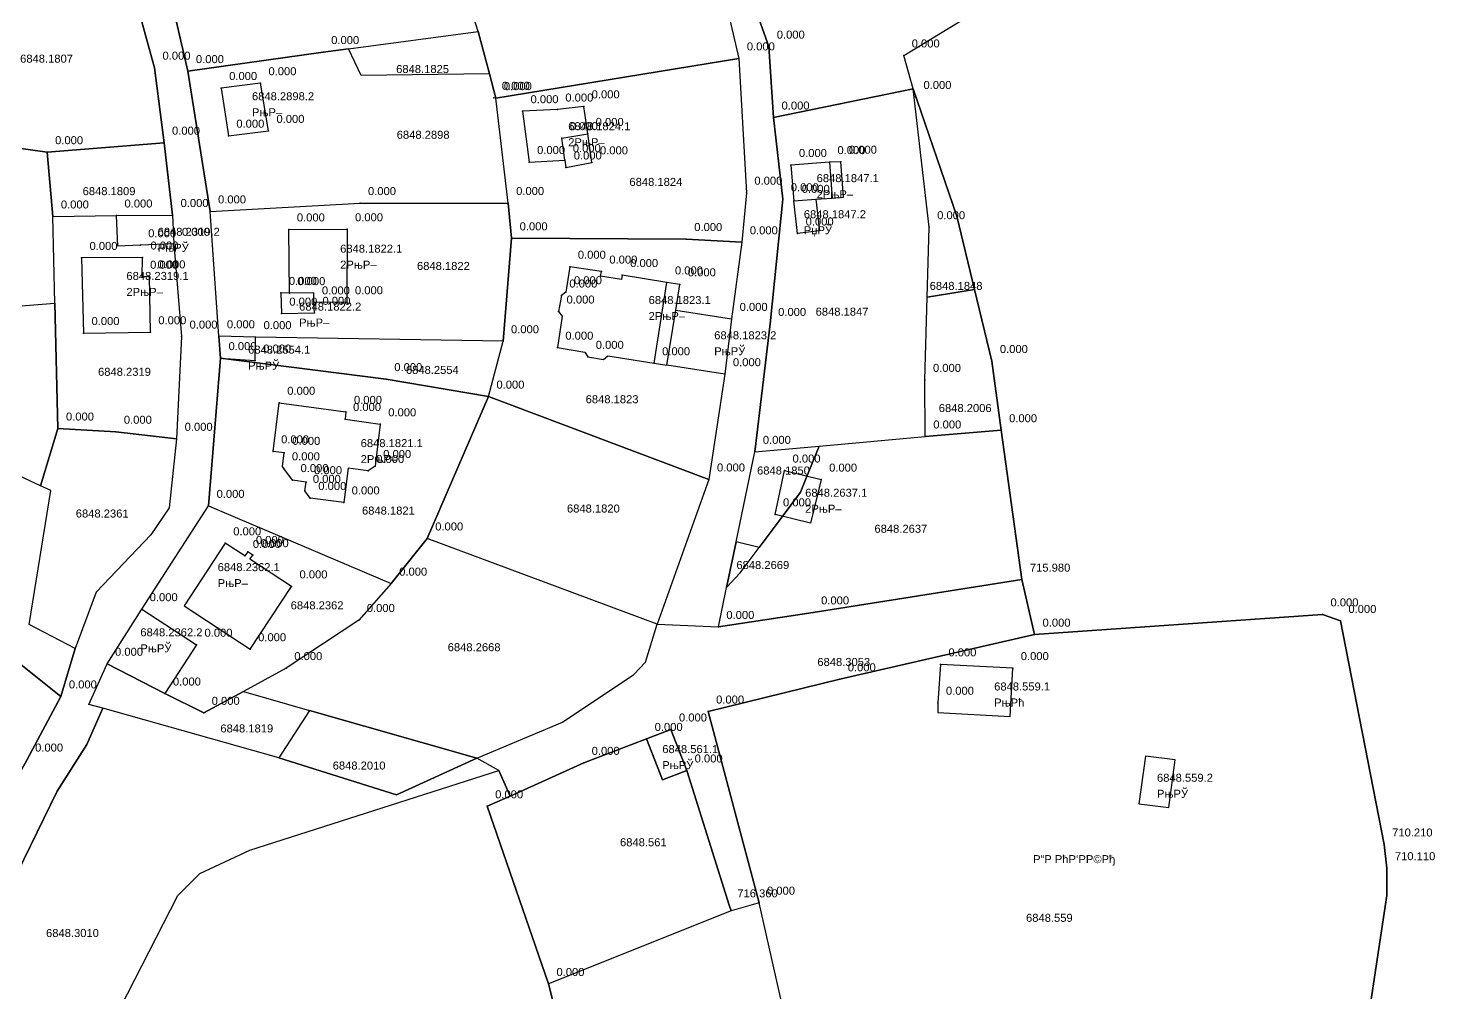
# Model space of a CAD drawing. Header units: metres. Extents: x 8504925 to 8509157, y 4588840 to 4591954.
# Drawn here: x 8505984.3 to 8506160.1, y 4590468.9 to 4590589.4 of the extents above; entities that cross this region are included whole.
import ezdxf

# ---------------------------------------------------------------- set-up
doc = ezdxf.new("R2010")
doc.units = ezdxf.units.M
for name, color, linetype in [('cad13', 30, 'Continuous'), ('cad140', 7, 'Continuous'), ('cad144', 7, 'Continuous'), ('cad146', 7, 'Continuous'), ('cad176', 7, 'Continuous'), ('cad22', 7, 'Continuous'), ('cad_cont_1', 30, 'Continuous'), ('cad_cont_2', 7, 'Continuous'), ('cad_cont_3', 7, 'Continuous'), ('points', 1, 'Continuous'), ('texts', 7, 'Continuous')]:
    doc.layers.add(name, color=color, linetype=linetype)
doc.styles.get("Standard").update_dxf_attribs({"font": 'arial.ttf'})

msp = doc.modelspace()

# ---------------------------------------------------------------- linework, layer by layer
at = {"layer": 'cad13'}
for points in [[(8506009.33, 4590575.96), (8506014.34, 4590576.56), (8506013.34, 4590582.52), (8506008.43, 4590581.92), (8506009.33, 4590575.96)], [(8506046.91, 4590572.67), (8506051.37, 4590572.91), (8506051.49, 4590571.99), (8506054.77, 4590572.63), (8506054.23, 4590576.18), (8506053.73, 4590579.63), (8506050.44, 4590579.23), (8506046.09, 4590579.02), (8506046.91, 4590572.67)], [(8506082.75, 4590568.05), (8506084.78, 4590568.17), (8506086.21, 4590568.28), (8506085.88, 4590572.71), (8506084.44, 4590572.66), (8506079.63, 4590572.3), (8506079.98, 4590567.82)], [(8506082.75, 4590568.05), (8506083.2, 4590564.06), (8506080.47, 4590563.74), (8506079.98, 4590567.82)], [(8506079.98, 4590567.82), (8506082.75, 4590568.05)], [(8506002.53, 4590562.45), (8505998.31, 4590562.27), (8505995.52, 4590562.14), (8505995.35, 4590565.99)], [(8506016.95, 4590556.29), (8506016.89, 4590564.25), (8506024.16, 4590564.27), (8506024.15, 4590555.15), (8506020.02, 4590555.13)], [(8505999.58, 4590551.4), (8505999.47, 4590558.38), (8505998.55, 4590558.34), (8505998.6, 4590560.74), (8505990.98, 4590560.69), (8505991.23, 4590551.3), (8505999.58, 4590551.4)], [(8506065.24, 4590554.18), (8506065.75, 4590557.39), (8506064.14, 4590557.63), (8506058.54, 4590558.55), (8506058.45, 4590557.99), (8506055.85, 4590558.42), (8506055.94, 4590558.98), (8506052, 4590559.59), (8506051.52, 4590556.4), (8506050.94, 4590555.99), (8506050.59, 4590553.99), (8506051.05, 4590553.42), (8506050.44, 4590549.48), (8506053.88, 4590548.91), (8506054.24, 4590548.33), (8506056.22, 4590548.01), (8506056.74, 4590548.45), (8506064.13, 4590547.27)], [(8506016.95, 4590556.29), (8506015.89, 4590556.32), (8506015.95, 4590553.73), (8506020.09, 4590553.83), (8506020.02, 4590555.13)], [(8506020.02, 4590555.13), (8506020.01, 4590556.31), (8506016.95, 4590556.29)], [(8506064.13, 4590547.27), (8506065.24, 4590554.18)], [(8506065.24, 4590554.18), (8506072.22, 4590553.07)], [(8506008.35, 4590548.17), (8506012.69, 4590547.87), (8506012.73, 4590550.79)], [(8506071.38, 4590546.16), (8506064.13, 4590547.27)], [(8506028.31, 4590539.9), (8506027.68, 4590534.69), (8506026.81, 4590534.07), (8506024.31, 4590534.41), (8506023.74, 4590530.14), (8506019.57, 4590530.69), (8506018.89, 4590531.58), (8506019.04, 4590532.67), (8506017.35, 4590532.93), (8506016.27, 4590534.4), (8506016.09, 4590534.63), (8506016.32, 4590536.33), (8506014.92, 4590536.52), (8506015.69, 4590542.59), (8506024.03, 4590541.45), (8506023.91, 4590540.56), (8506028.31, 4590539.9)], [(8506083.4, 4590532.99), (8506082.06, 4590527.56), (8506077.64, 4590528.65), (8506078.83, 4590534.12), (8506083.4, 4590532.99)], [(8506011.39, 4590523.45), (8506008.94, 4590525.03), (8506003.8, 4590517.23), (8506012.05, 4590511.8), (8506017.22, 4590519.65), (8506012.01, 4590523.04), (8506012.37, 4590523.55), (8506011.77, 4590523.95), (8506011.39, 4590523.45)], [(8505998.5, 4590516.8), (8506005.35, 4590512.36), (8506001.4, 4590506.26)], [(8506107.03, 4590503.41), (8506107.35, 4590509.44), (8506098.31, 4590509.91), (8506098, 4590505.11), (8506098, 4590503.88), (8506107.03, 4590503.41)], [(8506066.6, 4590496.65), (8506063.56, 4590495.48), (8506061.6, 4590500.59)], [(8506126.87, 4590492.04), (8506127.65, 4590497.96), (8506123.93, 4590498.44), (8506123.09, 4590492.49), (8506126.87, 4590492.04)]]:
    msp.add_lwpolyline(points, dxfattribs=at)
at = {"layer": 'cad140'}
for points in [[(8506004.28, 4590584.03), (8506001.56, 4590595.78)], [(8505987.4, 4590565.87), (8505995.35, 4590565.99)], [(8505987.661, 4590555.054), (8505987.4, 4590565.87)], [(8506008.15, 4590550.9), (8506007.04, 4590566.5)], [(8506002.53, 4590562.45), (8506003.48, 4590550.86), (8506002.87, 4590538.09)], [(8506044.73, 4590563.14), (8506066.55, 4590563.05), (8506073.49, 4590562.64)], [(8506073.49, 4590562.64), (8506072.22, 4590553.07)], [(8505988.04, 4590539.37), (8505987.661, 4590555.054)], [(8506105.89, 4590539.16), (8506104.74, 4590547.81)], [(8506071.38, 4590546.16), (8506069.39, 4590533.01)], [(8506041.83, 4590543.36), (8506034.18, 4590525.64)], [(8506069.39, 4590533.01), (8506041.83, 4590543.36)], [(8506002.87, 4590538.09), (8505995.27, 4590538.97), (8505988.04, 4590539.37)], [(8506108.49, 4590520.49), (8506105.89, 4590539.16)], [(8505998.5, 4590516.8), (8506006.86, 4590529.71)], [(8506006.86, 4590529.71), (8506029.68, 4590519.99)], [(8506029.68, 4590519.99), (8506034.18, 4590525.64)], [(8506029.68, 4590519.99), (8506025.63, 4590515.45), (8506016.57, 4590509.44)], [(8506016.57, 4590509.44), (8506011.204, 4590506.528)], [(8506006.25, 4590503.85), (8506001.4, 4590506.26)], [(8506011.204, 4590506.528), (8506006.25, 4590503.85)]]:
    msp.add_lwpolyline(points, dxfattribs=at)
at = {"layer": 'cad144'}
for points in [[(8506061.38, 4590608.88), (8506063.97, 4590606.54), (8506071.26, 4590593.67), (8506073.12, 4590585.62)], [(8506077.46, 4590578.23), (8506076.86, 4590587.09), (8506071.15, 4590603.11)], [(8506040.56, 4590588.97), (8506036.92, 4590600.44)], [(8506094.895, 4590581.833), (8506093.72, 4590585.99), (8506113.86, 4590598.27)], [(8505996.62, 4590597.17), (8506000.1, 4590584.46), (8506001.29, 4590575.09)], [(8506024.334, 4590586.816), (8506040.56, 4590588.97)], [(8506040.56, 4590588.97), (8506041.958, 4590583.674)], [(8506021.18, 4590586.41), (8506004.28, 4590584.03)], [(8506021.18, 4590586.41), (8506024.334, 4590586.816)], [(8506042.76, 4590580.65), (8506073.12, 4590585.62)], [(8506073.12, 4590585.62), (8506074.06, 4590568.84), (8506073.49, 4590562.64)], [(8506007.04, 4590566.5), (8506004.28, 4590584.03)], [(8506041.958, 4590583.674), (8506042.76, 4590580.65)], [(8506094.895, 4590581.833), (8506077.46, 4590578.23)], [(8506096.9, 4590564.53), (8506094.895, 4590581.833)], [(8506044.29, 4590567.55), (8506042.76, 4590580.65)], [(8506075.12, 4590536.46), (8506077.03, 4590552.44), (8506078.61, 4590568.02), (8506077.46, 4590578.23)], [(8505986.68, 4590573.9), (8505966.5, 4590576.73)], [(8506001.29, 4590575.09), (8505986.68, 4590573.9)], [(8506007.04, 4590566.5), (8506025.78, 4590567.54), (8506044.29, 4590567.55)], [(8506044.73, 4590563.14), (8506044.29, 4590567.55)], [(8506096.67, 4590555.79), (8506096.9, 4590564.53)], [(8506043.65, 4590550.28), (8506044.73, 4590563.14)], [(8506096.38, 4590545.45), (8506096.67, 4590555.79)], [(8506041.83, 4590543.36), (8506043.65, 4590550.28)], [(8506006.86, 4590529.71), (8506008.35, 4590548.17)], [(8506008.35, 4590548.17), (8506029.07, 4590545.55), (8506041.83, 4590543.36)], [(8506096.42, 4590538.38), (8506096.38, 4590545.45)], [(8506083.14, 4590537.18), (8506096.42, 4590538.38)], [(8506096.42, 4590538.38), (8506105.89, 4590539.16)], [(8506072.775, 4590525.199), (8506075.12, 4590536.46)], [(8506075.12, 4590536.46), (8506083.14, 4590537.18)], [(8505963.34, 4590525.7), (8505976.08, 4590515.72), (8505988.4, 4590505.9)], [(8506071.594, 4590519.53), (8506072.775, 4590525.199)], [(8506108.49, 4590520.49), (8506082.4, 4590516.4)], [(8506070.56, 4590514.58), (8506071.594, 4590519.53)], [(8506082.4, 4590516.4), (8506070.56, 4590514.58)], [(8506110.07, 4590513.62), (8506146.05, 4590516.15), (8506148.29, 4590515.33)], [(8506148.29, 4590515.33), (8506153.76, 4590487.4), (8506154.1, 4590484.44), (8506154.11, 4590481.01), (8506150.74, 4590458.95)], [(8506075.64, 4590480.13), (8506069.28, 4590504.01), (8506085.73, 4590508.04), (8506110.07, 4590513.62)], [(8505988.4, 4590505.9), (8505984.18, 4590498.01), (8505978.84, 4590488.38)], [(8506044.541, 4590493.453), (8506053.73, 4590497.6), (8506061.6, 4590500.59)], [(8506072.15, 4590479.11), (8506071.93, 4590479.8), (8506066.6, 4590496.65)], [(8506049.33, 4590469.97), (8506041.67, 4590492.17), (8506044.541, 4590493.453)], [(8506080.556, 4590458.331), (8506075.64, 4590480.13)], [(8506072.15, 4590479.11), (8506049.33, 4590469.97)]]:
    msp.add_lwpolyline(points, dxfattribs=at)
at = {"layer": 'cad146'}
for points in [[(8506041.958, 4590583.674), (8506025.94, 4590583.47), (8506024.334, 4590586.816)], [(8506001.29, 4590575.09), (8506002.36, 4590566.05)], [(8505987.4, 4590565.87), (8505986.68, 4590573.9)], [(8505995.35, 4590565.99), (8506002.36, 4590566.05)], [(8506002.36, 4590566.05), (8506002.53, 4590562.45)], [(8506102.58, 4590556.74), (8506096.67, 4590555.79)], [(8505968.259, 4590553.5), (8505987.661, 4590555.054)], [(8506072.22, 4590553.07), (8506071.38, 4590546.16)], [(8506008.15, 4590550.9), (8506008.35, 4590548.17)], [(8506012.73, 4590550.79), (8506008.15, 4590550.9)], [(8506043.65, 4590550.28), (8506012.73, 4590550.79)], [(8505985.85, 4590532.21), (8505967.81, 4590540.62)], [(8505988.04, 4590539.37), (8505985.85, 4590532.21)], [(8506002.87, 4590538.09), (8506001.93, 4590529.47), (8505999.66, 4590526.1), (8505992.8, 4590518.94), (8505990.18, 4590511.9)], [(8506075.65, 4590524.49), (8506078.3, 4590528.02), (8506080.84, 4590531.41), (8506081.5, 4590533.08), (8506083.14, 4590537.18)], [(8506069.39, 4590533.01), (8506062.92, 4590514.92)], [(8505990.18, 4590511.9), (8505984.44, 4590514.89), (8505987.15, 4590531.63), (8505985.85, 4590532.21)], [(8506062.92, 4590514.92), (8506034.18, 4590525.64)], [(8506071.594, 4590519.53), (8506073.3, 4590521.36), (8506075.65, 4590524.49)], [(8506075.65, 4590524.49), (8506072.775, 4590525.199)], [(8505994.17, 4590509.98), (8505998.5, 4590516.8)], [(8506040.36, 4590498.17), (8506051.07, 4590502.67), (8506060.01, 4590508.64), (8506061.47, 4590510.19), (8506062.92, 4590514.92)], [(8506062.92, 4590514.92), (8506070.56, 4590514.58)], [(8505990.18, 4590511.9), (8505988.4, 4590505.9)], [(8505993.63, 4590504.43), (8505991.9, 4590504.91), (8505994.17, 4590509.98)], [(8506001.4, 4590506.26), (8505994.17, 4590509.98)], [(8506011.204, 4590506.528), (8506019.47, 4590504.16)], [(8505964.288, 4590449.549), (8505972.52, 4590456.43), (8505975.96, 4590466.84), (8505982.12, 4590482.09), (8505987.95, 4590494.06), (8505991.63, 4590499.88), (8505993.63, 4590504.43)], [(8506015.64, 4590498.24), (8505993.63, 4590504.43)], [(8506019.47, 4590504.16), (8506015.64, 4590498.24)], [(8506019.47, 4590504.16), (8506040.36, 4590498.17)], [(8506066.6, 4590496.65), (8506064.64, 4590501.77), (8506061.6, 4590500.59)], [(8506040.36, 4590498.17), (8506030.33, 4590493.6), (8506015.64, 4590498.24)], [(8506043.12, 4590496.66), (8506040.36, 4590498.17)], [(8505983.88, 4590424.25), (8505983.44, 4590434.19), (8505984.44, 4590442.44), (8505987.79, 4590451.23), (8506003.01, 4590481.02), (8506005.75, 4590483.79), (8506012.02, 4590486.69), (8506043.12, 4590496.66)], [(8506044.541, 4590493.453), (8506043.12, 4590496.66)], [(8506075.64, 4590480.13), (8506072.15, 4590479.11)], [(8506053.82, 4590452.06), (8506049.33, 4590469.97)]]:
    msp.add_lwpolyline(points, dxfattribs=at)
at = {"layer": 'cad176'}
for points in [[(8506102.58, 4590556.74), (8506100.37, 4590565.92), (8506094.895, 4590581.833)], [(8506104.74, 4590547.81), (8506102.58, 4590556.74)], [(8506110.07, 4590513.62), (8506108.49, 4590520.49)]]:
    msp.add_lwpolyline(points, dxfattribs=at)
at = {"layer": 'cad22'}
for points in [[(8506051.37, 4590572.91), (8506051, 4590575.65), (8506054.23, 4590576.18)], [(8506084.44, 4590572.66), (8506084.78, 4590568.17)], [(8506062.53, 4590547.53), (8506064.14, 4590557.63)]]:
    msp.add_lwpolyline(points, dxfattribs=at)
at = {"layer": 'cad_cont_1'}
for points in [[(8506009.33, 4590575.96), (8506014.34, 4590576.56), (8506013.34, 4590582.52), (8506008.43, 4590581.92), (8506009.33, 4590575.96)], [(8506046.91, 4590572.67), (8506051.37, 4590572.91), (8506051.49, 4590571.99), (8506054.77, 4590572.63), (8506054.23, 4590576.18), (8506053.73, 4590579.63), (8506050.44, 4590579.23), (8506046.09, 4590579.02), (8506046.91, 4590572.67)], [(8506079.98, 4590567.82), (8506082.75, 4590568.05), (8506082.75, 4590568.05), (8506084.78, 4590568.17), (8506086.21, 4590568.28), (8506085.88, 4590572.71), (8506084.44, 4590572.66), (8506079.63, 4590572.3), (8506079.98, 4590567.82)], [(8506079.98, 4590567.82), (8506082.75, 4590568.05), (8506082.75, 4590568.05), (8506083.2, 4590564.06), (8506080.47, 4590563.74), (8506079.98, 4590567.82)], [(8505995.35, 4590565.99), (8506002.36, 4590566.05), (8506002.36, 4590566.05), (8506002.53, 4590562.45), (8506002.53, 4590562.45), (8505998.31, 4590562.27), (8505995.52, 4590562.14), (8505995.35, 4590565.99)], [(8506020.02, 4590555.13), (8506020.01, 4590556.31), (8506016.95, 4590556.29), (8506016.95, 4590556.29), (8506016.89, 4590564.25), (8506024.16, 4590564.27), (8506024.15, 4590555.15), (8506020.02, 4590555.13)], [(8505999.58, 4590551.4), (8505999.47, 4590558.38), (8505998.55, 4590558.34), (8505998.6, 4590560.74), (8505990.98, 4590560.69), (8505991.23, 4590551.3), (8505999.58, 4590551.4)], [(8506064.13, 4590547.27), (8506065.24, 4590554.18), (8506065.24, 4590554.18), (8506065.75, 4590557.39), (8506064.14, 4590557.63), (8506058.54, 4590558.55), (8506058.45, 4590557.99), (8506055.85, 4590558.42), (8506055.94, 4590558.98), (8506052, 4590559.59), (8506051.52, 4590556.4), (8506050.94, 4590555.99), (8506050.59, 4590553.99), (8506051.05, 4590553.42), (8506050.44, 4590549.48), (8506053.88, 4590548.91), (8506054.24, 4590548.33), (8506056.22, 4590548.01), (8506056.74, 4590548.45), (8506064.13, 4590547.27)], [(8506020.02, 4590555.13), (8506020.01, 4590556.31), (8506016.95, 4590556.29), (8506016.95, 4590556.29), (8506015.89, 4590556.32), (8506015.95, 4590553.73), (8506020.09, 4590553.83), (8506020.02, 4590555.13)], [(8506064.13, 4590547.27), (8506065.24, 4590554.18), (8506065.24, 4590554.18), (8506072.22, 4590553.07), (8506072.22, 4590553.07), (8506071.38, 4590546.16), (8506071.38, 4590546.16), (8506064.13, 4590547.27)], [(8506008.15, 4590550.9), (8506008.35, 4590548.17), (8506008.35, 4590548.17), (8506012.69, 4590547.87), (8506012.73, 4590550.79), (8506012.73, 4590550.79), (8506008.15, 4590550.9)], [(8506028.31, 4590539.9), (8506027.68, 4590534.69), (8506026.81, 4590534.07), (8506024.31, 4590534.41), (8506023.74, 4590530.14), (8506019.57, 4590530.69), (8506018.89, 4590531.58), (8506019.04, 4590532.67), (8506017.35, 4590532.93), (8506016.27, 4590534.4), (8506016.09, 4590534.63), (8506016.32, 4590536.33), (8506014.92, 4590536.52), (8506015.69, 4590542.59), (8506024.03, 4590541.45), (8506023.91, 4590540.56), (8506028.31, 4590539.9)], [(8506083.4, 4590532.99), (8506082.06, 4590527.56), (8506077.64, 4590528.65), (8506078.83, 4590534.12), (8506083.4, 4590532.99)], [(8506011.39, 4590523.45), (8506008.94, 4590525.03), (8506003.8, 4590517.23), (8506012.05, 4590511.8), (8506017.22, 4590519.65), (8506012.01, 4590523.04), (8506012.37, 4590523.55), (8506011.77, 4590523.95), (8506011.39, 4590523.45)], [(8505994.17, 4590509.98), (8505998.5, 4590516.8), (8505998.5, 4590516.8), (8506005.35, 4590512.36), (8506001.4, 4590506.26), (8506001.4, 4590506.26), (8505994.17, 4590509.98)], [(8506107.03, 4590503.41), (8506107.35, 4590509.44), (8506098.31, 4590509.91), (8506098, 4590505.11), (8506098, 4590503.88), (8506107.03, 4590503.41)], [(8506066.6, 4590496.65), (8506064.64, 4590501.77), (8506061.6, 4590500.59), (8506061.6, 4590500.59), (8506063.56, 4590495.48), (8506066.6, 4590496.65)], [(8506126.87, 4590492.04), (8506127.65, 4590497.96), (8506123.93, 4590498.44), (8506123.09, 4590492.49), (8506126.87, 4590492.04)]]:
    msp.add_lwpolyline(points, dxfattribs=at)
at = {"layer": 'cad_cont_2'}
for points in [[(8506094.16, 4590616.67), (8506071.15, 4590603.11), (8506071.15, 4590603.11), (8506076.86, 4590587.09), (8506077.46, 4590578.23), (8506077.46, 4590578.23), (8506094.895, 4590581.833), (8506094.895, 4590581.833), (8506093.72, 4590585.99), (8506113.86, 4590598.27), (8506113.86, 4590598.27), (8506106.61, 4590605.53), (8506106.61, 4590605.53), (8506094.16, 4590616.67)], [(8506000.975, 4590598.045), (8506001.56, 4590595.78), (8506001.56, 4590595.78), (8506004.28, 4590584.03), (8506004.28, 4590584.03), (8506021.18, 4590586.41), (8506021.18, 4590586.41), (8506024.334, 4590586.816), (8506024.334, 4590586.816), (8506040.56, 4590588.97), (8506040.56, 4590588.97), (8506036.92, 4590600.44), (8506036.92, 4590600.44), (8506034.62, 4590606.71), (8506034.62, 4590606.71), (8506033.878, 4590608.483), (8506033.878, 4590608.483), (8506000.975, 4590598.045)], [(8506036.92, 4590600.44), (8506051.08, 4590605.61), (8506061.38, 4590608.88), (8506061.38, 4590608.88), (8506063.97, 4590606.54), (8506071.26, 4590593.67), (8506073.12, 4590585.62), (8506073.12, 4590585.62), (8506042.76, 4590580.65), (8506042.76, 4590580.65), (8506041.958, 4590583.674), (8506041.958, 4590583.674), (8506040.56, 4590588.97), (8506040.56, 4590588.97), (8506036.92, 4590600.44)], [(8506071.26, 4590593.67), (8506073.12, 4590585.62), (8506073.12, 4590585.62), (8506074.06, 4590568.84), (8506073.49, 4590562.64), (8506073.49, 4590562.64), (8506072.22, 4590553.07), (8506072.22, 4590553.07), (8506071.38, 4590546.16), (8506071.38, 4590546.16), (8506069.39, 4590533.01), (8506069.39, 4590533.01), (8506062.92, 4590514.92), (8506062.92, 4590514.92), (8506070.56, 4590514.58), (8506070.56, 4590514.58), (8506071.594, 4590519.53), (8506071.594, 4590519.53), (8506072.775, 4590525.199), (8506072.775, 4590525.199), (8506075.12, 4590536.46), (8506075.12, 4590536.46), (8506077.03, 4590552.44), (8506078.61, 4590568.02), (8506077.46, 4590578.23), (8506077.46, 4590578.23), (8506076.86, 4590587.09), (8506071.15, 4590603.11)], [(8505996.62, 4590597.17), (8505981.53, 4590595.1), (8505965.08, 4590591.87), (8505965.08, 4590591.87), (8505965.97, 4590577.7), (8505965.97, 4590577.7), (8505966.5, 4590576.73), (8505966.5, 4590576.73), (8505986.68, 4590573.9), (8505986.68, 4590573.9), (8506001.29, 4590575.09), (8506001.29, 4590575.09), (8506000.1, 4590584.46), (8505996.62, 4590597.17)], [(8505982.12, 4590482.09), (8505987.95, 4590494.06), (8505991.63, 4590499.88), (8505993.63, 4590504.43), (8505993.63, 4590504.43), (8505991.9, 4590504.91), (8505994.17, 4590509.98), (8505994.17, 4590509.98), (8505998.5, 4590516.8), (8505998.5, 4590516.8), (8506006.86, 4590529.71), (8506006.86, 4590529.71), (8506008.35, 4590548.17), (8506008.35, 4590548.17), (8506008.15, 4590550.9), (8506008.15, 4590550.9), (8506007.04, 4590566.5), (8506007.04, 4590566.5), (8506004.28, 4590584.03), (8506004.28, 4590584.03), (8506001.56, 4590595.78)], [(8505996.62, 4590597.17), (8506000.1, 4590584.46), (8506001.29, 4590575.09), (8506001.29, 4590575.09), (8506002.36, 4590566.05), (8506002.36, 4590566.05), (8506002.53, 4590562.45), (8506002.53, 4590562.45), (8506003.48, 4590550.86), (8506002.87, 4590538.09), (8506002.87, 4590538.09), (8506001.93, 4590529.47), (8505999.66, 4590526.1), (8505992.8, 4590518.94), (8505990.18, 4590511.9), (8505990.18, 4590511.9), (8505988.4, 4590505.9), (8505988.4, 4590505.9), (8505984.18, 4590498.01)], [(8506041.958, 4590583.674), (8506025.94, 4590583.47), (8506024.334, 4590586.816), (8506024.334, 4590586.816), (8506040.56, 4590588.97), (8506040.56, 4590588.97), (8506041.958, 4590583.674)], [(8506021.18, 4590586.41), (8506004.28, 4590584.03), (8506004.28, 4590584.03), (8506007.04, 4590566.5), (8506007.04, 4590566.5), (8506025.78, 4590567.54), (8506044.29, 4590567.55), (8506044.29, 4590567.55), (8506042.76, 4590580.65), (8506042.76, 4590580.65), (8506041.958, 4590583.674), (8506041.958, 4590583.674), (8506025.94, 4590583.47), (8506024.334, 4590586.816), (8506024.334, 4590586.816), (8506021.18, 4590586.41)], [(8506042.76, 4590580.65), (8506073.12, 4590585.62), (8506073.12, 4590585.62), (8506074.06, 4590568.84), (8506073.49, 4590562.64), (8506073.49, 4590562.64), (8506066.55, 4590563.05), (8506044.73, 4590563.14), (8506044.73, 4590563.14), (8506044.29, 4590567.55), (8506044.29, 4590567.55), (8506042.76, 4590580.65)], [(8506075.12, 4590536.46), (8506083.14, 4590537.18), (8506083.14, 4590537.18), (8506096.42, 4590538.38), (8506096.42, 4590538.38), (8506096.38, 4590545.45), (8506096.38, 4590545.45), (8506096.67, 4590555.79), (8506096.67, 4590555.79), (8506096.9, 4590564.53), (8506096.9, 4590564.53), (8506094.895, 4590581.833), (8506094.895, 4590581.833), (8506077.46, 4590578.23), (8506077.46, 4590578.23), (8506078.61, 4590568.02), (8506077.03, 4590552.44), (8506075.12, 4590536.46)], [(8506096.9, 4590564.53), (8506094.895, 4590581.833), (8506094.895, 4590581.833), (8506100.37, 4590565.92), (8506102.58, 4590556.74), (8506102.58, 4590556.74), (8506096.67, 4590555.79), (8506096.67, 4590555.79), (8506096.9, 4590564.53)], [(8505965.97, 4590577.7), (8505963.36, 4590577.81), (8505947.988, 4590578.584), (8505947.988, 4590578.584), (8505948.84, 4590573.81), (8505949.9, 4590567.79), (8505951.78, 4590557.14), (8505952.41, 4590552.26), (8505952.41, 4590552.26), (8505968.259, 4590553.5), (8505968.259, 4590553.5), (8505987.661, 4590555.054), (8505987.661, 4590555.054), (8505987.4, 4590565.87), (8505987.4, 4590565.87), (8505986.68, 4590573.9), (8505986.68, 4590573.9), (8505966.5, 4590576.73), (8505966.5, 4590576.73), (8505965.97, 4590577.7)], [(8506001.29, 4590575.09), (8505986.68, 4590573.9), (8505986.68, 4590573.9), (8505987.4, 4590565.87), (8505987.4, 4590565.87), (8505995.35, 4590565.99), (8505995.35, 4590565.99), (8506002.36, 4590566.05), (8506002.36, 4590566.05), (8506001.29, 4590575.09)], [(8505987.4, 4590565.87), (8505995.35, 4590565.99), (8505995.35, 4590565.99), (8506002.36, 4590566.05), (8506002.36, 4590566.05), (8506002.53, 4590562.45), (8506002.53, 4590562.45), (8506003.48, 4590550.86), (8506002.87, 4590538.09), (8506002.87, 4590538.09), (8505995.27, 4590538.97), (8505988.04, 4590539.37), (8505988.04, 4590539.37), (8505987.661, 4590555.054), (8505987.661, 4590555.054), (8505987.4, 4590565.87)], [(8506007.04, 4590566.5), (8506025.78, 4590567.54), (8506044.29, 4590567.55), (8506044.29, 4590567.55), (8506044.73, 4590563.14), (8506044.73, 4590563.14), (8506043.65, 4590550.28), (8506043.65, 4590550.28), (8506012.73, 4590550.79), (8506012.73, 4590550.79), (8506008.15, 4590550.9), (8506008.15, 4590550.9), (8506007.04, 4590566.5)], [(8506069.39, 4590533.01), (8506041.83, 4590543.36), (8506041.83, 4590543.36), (8506043.65, 4590550.28), (8506043.65, 4590550.28), (8506044.73, 4590563.14), (8506044.73, 4590563.14), (8506066.55, 4590563.05), (8506073.49, 4590562.64), (8506073.49, 4590562.64), (8506072.22, 4590553.07), (8506072.22, 4590553.07), (8506071.38, 4590546.16), (8506071.38, 4590546.16), (8506069.39, 4590533.01)], [(8506096.42, 4590538.38), (8506096.38, 4590545.45), (8506096.38, 4590545.45), (8506096.67, 4590555.79), (8506096.67, 4590555.79), (8506102.58, 4590556.74), (8506102.58, 4590556.74), (8506104.74, 4590547.81), (8506104.74, 4590547.81), (8506105.89, 4590539.16), (8506105.89, 4590539.16), (8506096.42, 4590538.38)], [(8505967.81, 4590540.62), (8505968.65, 4590548.46), (8505968.65, 4590548.46), (8505968.259, 4590553.5), (8505968.259, 4590553.5), (8505987.661, 4590555.054), (8505987.661, 4590555.054), (8505988.04, 4590539.37), (8505988.04, 4590539.37), (8505985.85, 4590532.21), (8505985.85, 4590532.21), (8505967.81, 4590540.62)], [(8506008.15, 4590550.9), (8506008.35, 4590548.17), (8506008.35, 4590548.17), (8506029.07, 4590545.55), (8506041.83, 4590543.36), (8506041.83, 4590543.36), (8506043.65, 4590550.28), (8506043.65, 4590550.28), (8506012.73, 4590550.79), (8506012.73, 4590550.79), (8506008.15, 4590550.9)], [(8506006.86, 4590529.71), (8506029.68, 4590519.99), (8506029.68, 4590519.99), (8506034.18, 4590525.64), (8506034.18, 4590525.64), (8506041.83, 4590543.36), (8506041.83, 4590543.36), (8506029.07, 4590545.55), (8506008.35, 4590548.17), (8506008.35, 4590548.17), (8506006.86, 4590529.71)], [(8506062.92, 4590514.92), (8506034.18, 4590525.64), (8506034.18, 4590525.64), (8506041.83, 4590543.36), (8506041.83, 4590543.36), (8506069.39, 4590533.01), (8506069.39, 4590533.01), (8506062.92, 4590514.92)], [(8505963.34, 4590525.7), (8505976.08, 4590515.72), (8505988.4, 4590505.9), (8505988.4, 4590505.9), (8505990.18, 4590511.9), (8505990.18, 4590511.9), (8505984.44, 4590514.89), (8505987.15, 4590531.63), (8505985.85, 4590532.21), (8505985.85, 4590532.21), (8505967.81, 4590540.62), (8505967.81, 4590540.62), (8505963.34, 4590525.7)], [(8505990.18, 4590511.9), (8505984.44, 4590514.89), (8505987.15, 4590531.63), (8505985.85, 4590532.21), (8505985.85, 4590532.21), (8505988.04, 4590539.37), (8505988.04, 4590539.37), (8505995.27, 4590538.97), (8506002.87, 4590538.09), (8506002.87, 4590538.09), (8506001.93, 4590529.47), (8505999.66, 4590526.1), (8505992.8, 4590518.94), (8505990.18, 4590511.9)], [(8506082.4, 4590516.4), (8506070.56, 4590514.58), (8506070.56, 4590514.58), (8506071.594, 4590519.53), (8506071.594, 4590519.53), (8506073.3, 4590521.36), (8506075.65, 4590524.49), (8506075.65, 4590524.49), (8506078.3, 4590528.02), (8506080.84, 4590531.41), (8506081.5, 4590533.08), (8506083.14, 4590537.18), (8506083.14, 4590537.18), (8506096.42, 4590538.38), (8506096.42, 4590538.38), (8506105.89, 4590539.16), (8506105.89, 4590539.16), (8506108.49, 4590520.49), (8506108.49, 4590520.49), (8506082.4, 4590516.4)], [(8506075.65, 4590524.49), (8506072.775, 4590525.199), (8506072.775, 4590525.199), (8506075.12, 4590536.46), (8506075.12, 4590536.46), (8506083.14, 4590537.18), (8506083.14, 4590537.18), (8506081.5, 4590533.08), (8506080.84, 4590531.41), (8506078.3, 4590528.02), (8506075.65, 4590524.49)], [(8505994.17, 4590509.98), (8505998.5, 4590516.8), (8505998.5, 4590516.8), (8506006.86, 4590529.71), (8506006.86, 4590529.71), (8506029.68, 4590519.99), (8506029.68, 4590519.99), (8506025.63, 4590515.45), (8506016.57, 4590509.44), (8506016.57, 4590509.44), (8506011.204, 4590506.528), (8506011.204, 4590506.528), (8506006.25, 4590503.85), (8506006.25, 4590503.85), (8506001.4, 4590506.26), (8506001.4, 4590506.26), (8505994.17, 4590509.98)], [(8505954.47, 4590505.66), (8505966.56, 4590497.04), (8505978.84, 4590488.38), (8505978.84, 4590488.38), (8505984.18, 4590498.01), (8505988.4, 4590505.9), (8505988.4, 4590505.9), (8505976.08, 4590515.72), (8505963.34, 4590525.7), (8505963.34, 4590525.7), (8505957.47, 4590515.62), (8505957.47, 4590515.62), (8505954.47, 4590505.66)], [(8506016.57, 4590509.44), (8506011.204, 4590506.528), (8506011.204, 4590506.528), (8506019.47, 4590504.16), (8506019.47, 4590504.16), (8506040.36, 4590498.17), (8506040.36, 4590498.17), (8506051.07, 4590502.67), (8506060.01, 4590508.64), (8506061.47, 4590510.19), (8506062.92, 4590514.92), (8506062.92, 4590514.92), (8506034.18, 4590525.64), (8506034.18, 4590525.64), (8506029.68, 4590519.99), (8506029.68, 4590519.99), (8506025.63, 4590515.45), (8506016.57, 4590509.44)], [(8506071.594, 4590519.53), (8506073.3, 4590521.36), (8506075.65, 4590524.49), (8506075.65, 4590524.49), (8506072.775, 4590525.199), (8506072.775, 4590525.199), (8506071.594, 4590519.53)], [(8506040.36, 4590498.17), (8506051.07, 4590502.67), (8506060.01, 4590508.64), (8506061.47, 4590510.19), (8506062.92, 4590514.92), (8506062.92, 4590514.92), (8506070.56, 4590514.58), (8506070.56, 4590514.58), (8506082.4, 4590516.4), (8506082.4, 4590516.4), (8506108.49, 4590520.49), (8506108.49, 4590520.49), (8506110.07, 4590513.62), (8506110.07, 4590513.62), (8506085.73, 4590508.04), (8506069.28, 4590504.01), (8506075.64, 4590480.13), (8506075.64, 4590480.13), (8506072.15, 4590479.11), (8506072.15, 4590479.11), (8506071.93, 4590479.8), (8506066.6, 4590496.65), (8506066.6, 4590496.65), (8506064.64, 4590501.77), (8506061.6, 4590500.59), (8506061.6, 4590500.59), (8506053.73, 4590497.6), (8506044.541, 4590493.453), (8506044.541, 4590493.453), (8506043.12, 4590496.66), (8506043.12, 4590496.66), (8506040.36, 4590498.17)], [(8506075.64, 4590480.13), (8506069.28, 4590504.01), (8506085.73, 4590508.04), (8506110.07, 4590513.62), (8506110.07, 4590513.62), (8506146.05, 4590516.15), (8506148.29, 4590515.33), (8506148.29, 4590515.33), (8506153.76, 4590487.4), (8506154.1, 4590484.44), (8506154.11, 4590481.01), (8506150.74, 4590458.95)], [(8505993.63, 4590504.43), (8505991.9, 4590504.91), (8505994.17, 4590509.98), (8505994.17, 4590509.98), (8506001.4, 4590506.26), (8506001.4, 4590506.26), (8506006.25, 4590503.85), (8506006.25, 4590503.85), (8506011.204, 4590506.528), (8506011.204, 4590506.528), (8506019.47, 4590504.16), (8506019.47, 4590504.16), (8506015.64, 4590498.24), (8506015.64, 4590498.24), (8505993.63, 4590504.43)], [(8505983.44, 4590434.19), (8505984.44, 4590442.44), (8505987.79, 4590451.23), (8506003.01, 4590481.02), (8506005.75, 4590483.79), (8506012.02, 4590486.69), (8506043.12, 4590496.66), (8506043.12, 4590496.66), (8506040.36, 4590498.17), (8506040.36, 4590498.17), (8506030.33, 4590493.6), (8506015.64, 4590498.24), (8506015.64, 4590498.24), (8505993.63, 4590504.43), (8505993.63, 4590504.43), (8505991.63, 4590499.88), (8505987.95, 4590494.06), (8505982.12, 4590482.09)], [(8506019.47, 4590504.16), (8506015.64, 4590498.24), (8506015.64, 4590498.24), (8506030.33, 4590493.6), (8506040.36, 4590498.17), (8506040.36, 4590498.17), (8506019.47, 4590504.16)], [(8506049.33, 4590469.97), (8506041.67, 4590492.17), (8506044.541, 4590493.453), (8506044.541, 4590493.453), (8506053.73, 4590497.6), (8506061.6, 4590500.59), (8506061.6, 4590500.59), (8506064.64, 4590501.77), (8506066.6, 4590496.65), (8506066.6, 4590496.65), (8506071.93, 4590479.8), (8506072.15, 4590479.11), (8506072.15, 4590479.11), (8506049.33, 4590469.97)], [(8505987.79, 4590451.23), (8506003.01, 4590481.02), (8506005.75, 4590483.79), (8506012.02, 4590486.69), (8506043.12, 4590496.66), (8506043.12, 4590496.66), (8506044.541, 4590493.453), (8506044.541, 4590493.453), (8506041.67, 4590492.17), (8506049.33, 4590469.97), (8506049.33, 4590469.97), (8506053.82, 4590452.06)], [(8506072.15, 4590479.11), (8506049.33, 4590469.97), (8506049.33, 4590469.97), (8506053.82, 4590452.06), (8506053.82, 4590452.06), (8506057.5, 4590453.71), (8506063.26, 4590454.57), (8506063.26, 4590454.57), (8506071.19, 4590455.34), (8506080.556, 4590458.331), (8506080.556, 4590458.331), (8506075.64, 4590480.13), (8506075.64, 4590480.13), (8506072.15, 4590479.11)], [(8506080.556, 4590458.331), (8506075.64, 4590480.13)]]:
    msp.add_lwpolyline(points, dxfattribs=at)
at = {"layer": 'cad_cont_3'}
msp.add_lwpolyline([(8506150.74, 4590458.95), (8506154.11, 4590481.01), (8506154.1, 4590484.44), (8506153.76, 4590487.4), (8506148.29, 4590515.33), (8506148.29, 4590515.33), (8506146.05, 4590516.15), (8506110.07, 4590513.62), (8506110.07, 4590513.62), (8506108.49, 4590520.49), (8506108.49, 4590520.49), (8506105.89, 4590539.16), (8506105.89, 4590539.16), (8506104.74, 4590547.81), (8506104.74, 4590547.81), (8506102.58, 4590556.74), (8506102.58, 4590556.74), (8506100.37, 4590565.92), (8506094.895, 4590581.833), (8506094.895, 4590581.833), (8506093.72, 4590585.99), (8506113.86, 4590598.27)], dxfattribs=at)
at = {"layer": 'points'}
for p in [(8506040.56, 4590588.97), (8506076.86, 4590587.09), (8506021.18, 4590586.41), (8506073.12, 4590585.62), (8506093.72, 4590585.99), (8506000.1, 4590584.46), (8506004.28, 4590584.03), (8506008.43, 4590581.92), (8506013.34, 4590582.52), (8506042.5, 4590580.7), (8506042.76, 4590580.65), (8506095.19, 4590580.8), (8506046.09, 4590579.02), (8506050.44, 4590579.23), (8506053.73, 4590579.63), (8506077.46, 4590578.23), (8506014.34, 4590576.56), (8506001.29, 4590575.09), (8506009.33, 4590575.96), (8506051, 4590575.65), (8506054.23, 4590576.18), (8505986.68, 4590573.9), (8506051.37, 4590572.91), (8506046.91, 4590572.67), (8506051.49, 4590571.99), (8506054.77, 4590572.63), (8506079.63, 4590572.3), (8506084.44, 4590572.66), (8506085.88, 4590572.71), (8506074.06, 4590568.84), (8506078.61, 4590568.02), (8506079.98, 4590567.82), (8505987.4, 4590565.87), (8505995.35, 4590565.99), (8506002.36, 4590566.05), (8506007.04, 4590566.5), (8506025.78, 4590567.54), (8506044.29, 4590567.55), (8506016.89, 4590564.25), (8506024.16, 4590564.27), (8506096.9, 4590564.53), (8506002.53, 4590562.45), (8506044.73, 4590563.14), (8506066.55, 4590563.05), (8506073.49, 4590562.64), (8506080.47, 4590563.74), (8505990.98, 4590560.69), (8505998.31, 4590562.27), (8505998.6, 4590560.74), (8506052, 4590559.59), (8506055.94, 4590558.98), (8505998.55, 4590558.34), (8505999.47, 4590558.38), (8506058.54, 4590558.55), (8506064.14, 4590557.63), (8506065.75, 4590557.39), (8506015.89, 4590556.32), (8506016.95, 4590556.29), (8506050.94, 4590555.99), (8506051.52, 4590556.4), (8506015.95, 4590553.73), (8506020.02, 4590555.13), (8506020.09, 4590553.83), (8506024.15, 4590555.15), (8506050.59, 4590553.99), (8506072.22, 4590553.07), (8506077.03, 4590552.44), (8505991.23, 4590551.3), (8505999.58, 4590551.4), (8506003.48, 4590550.86), (8506008.15, 4590550.9), (8506012.73, 4590550.79), (8506043.65, 4590550.28), (8506050.44, 4590549.48), (8506054.24, 4590548.33), (8506008.35, 4590548.17), (8506012.69, 4590547.87), (8506062.53, 4590547.53), (8506104.74, 4590547.81), (8506029.07, 4590545.55), (8506071.38, 4590546.16), (8506096.38, 4590545.45), (8506041.83, 4590543.36), (8506015.69, 4590542.59), (8506024.03, 4590541.45), (8506023.91, 4590540.56), (8506028.31, 4590539.9), (8505988.04, 4590539.37), (8505995.27, 4590538.97), (8506002.87, 4590538.09), (8506096.42, 4590538.38), (8506105.89, 4590539.16), (8506014.92, 4590536.52), (8506016.32, 4590536.33), (8506075.12, 4590536.46), (8506016.27, 4590534.4), (8506027.68, 4590534.69), (8506017.35, 4590532.93), (8506019.04, 4590532.67), (8506026.81, 4590534.07), (8506069.39, 4590533.01), (8506078.83, 4590534.12), (8506083.4, 4590532.99), (8506018.89, 4590531.58), (8506019.57, 4590530.69), (8506006.86, 4590529.71), (8506023.74, 4590530.14), (8506077.64, 4590528.65), (8506034.18, 4590525.64), (8506008.94, 4590525.03), (8506011.77, 4590523.95), (8506011.39, 4590523.45), (8506012.37, 4590523.55), (8506108.49, 4590520.49), (8506017.22, 4590519.65), (8506029.68, 4590519.99), (8505998.5, 4590516.8), (8506025.63, 4590515.45), (8506082.4, 4590516.4), (8506146.05, 4590516.15), (8506148.29, 4590515.33), (8506070.56, 4590514.58), (8506110.07, 4590513.62), (8506005.35, 4590512.36), (8506012.05, 4590511.8), (8505994.17, 4590509.98), (8506098.31, 4590509.91), (8506016.57, 4590509.44), (8506085.73, 4590508.04), (8506107.35, 4590509.44), (8506001.4, 4590506.26), (8505988.4, 4590505.9), (8506098, 4590505.11), (8506006.25, 4590503.85), (8506069.28, 4590504.01), (8506064.64, 4590501.77), (8506061.6, 4590500.59), (8506053.73, 4590497.6), (8506066.6, 4590496.65), (8506041.67, 4590492.17), (8506153.76, 4590487.4), (8506154.1, 4590484.44), (8506071.93, 4590479.8), (8506075.64, 4590480.13), (8506049.33, 4590469.97)]:
    msp.add_point(p, dxfattribs=at)

# ---------------------------------------------------------------- texts
at = {"layer": 'cad_cont_1'}
for s, p in [('6848.2898.2', (8506012.28, 4590580.39)), ('6848.1824.1', (8506051.8, 4590576.649)), ('6848.1847.1', (8506082.842, 4590570.156)), ('6848.1847.2', (8506081.24, 4590565.65)), ('6848.2319.2', (8506000.492, 4590563.456)), ('6848.1822.1', (8506023.3, 4590561.35)), ('6848.2319.1', (8505996.593, 4590557.941)), ('6848.1823.1', (8506061.847, 4590554.93)), ('6848.1822.2', (8506018.172, 4590554.111)), ('6848.1823.2', (8506070.042, 4590550.526)), ('6848.2554.1', (8506011.8, 4590548.73)), ('6848.1821.1', (8506025.864, 4590537.051)), ('6848.2637.1', (8506081.407, 4590530.853)), ('6848.2362.1', (8506007.995, 4590521.556)), ('6848.2362.2', (8505998.334, 4590513.412)), ('6848.559.1', (8506105.023, 4590506.642)), ('6848.561.1', (8506063.55, 4590498.82)), ('6848.559.2', (8506125.37, 4590495.24))]:
    msp.add_text(s, height=1, dxfattribs=at).set_placement(p)
at = {"layer": 'cad_cont_2'}
for s, p in [('6848.1807', (8505983.31, 4590585.09)), ('6848.1825', (8506030.299, 4590583.79)), ('6848.2898', (8506030.37, 4590575.58)), ('6848.1809', (8505991.119, 4590568.533)), ('6848.1824', (8506059.45, 4590569.69)), ('6848.1822', (8506032.9, 4590559.19)), ('6848.1848', (8506096.964, 4590556.696)), ('6848.1847', (8506082.713, 4590553.479)), ('6848.2319', (8505993.048, 4590545.962)), ('6848.2554', (8506031.519, 4590546.197)), ('6848.1823', (8506053.977, 4590542.535)), ('6848.2006', (8506098.103, 4590541.433)), ('6848.1850', (8506075.398, 4590533.629)), ('6848.2361', (8505990.265, 4590528.255)), ('6848.1821', (8506026.027, 4590528.621)), ('6848.1820', (8506051.64, 4590528.88)), ('6848.2637', (8506090.065, 4590526.351)), ('6848.2669', (8506072.812, 4590521.82)), ('6848.2362', (8506017.117, 4590516.782)), ('6848.2668', (8506036.74, 4590511.55)), ('6848.3053', (8506082.93, 4590509.71)), ('6848.1819', (8506008.329, 4590501.403)), ('6848.2010', (8506022.365, 4590496.765)), ('6848.561', (8506058.27, 4590487.18)), ('6848.559', (8506109.01, 4590477.739)), ('6848.3010', (8505986.553, 4590475.841))]:
    msp.add_text(s, height=1, dxfattribs=at).set_placement(p)
at = {"layer": 'points'}
for s, p in [('0.000', (8506077.86, 4590588.09)), ('0.000', (8506022.18, 4590587.41)), ('0.000', (8506074.12, 4590586.62)), ('0.000', (8506094.72, 4590586.99)), ('0.000', (8506001.1, 4590585.46)), ('0.000', (8506005.28, 4590585.03)), ('0.000', (8506009.43, 4590582.92)), ('0.000', (8506014.34, 4590583.52)), ('0.000', (8506043.5, 4590581.7)), ('0.000', (8506043.76, 4590581.65)), ('0.000', (8506096.19, 4590581.8)), ('0.000', (8506047.09, 4590580.02)), ('0.000', (8506051.44, 4590580.23)), ('0.000', (8506054.73, 4590580.63)), ('0.000', (8506078.46, 4590579.23)), ('0.000', (8506015.34, 4590577.56)), ('0.000', (8506055.23, 4590577.18)), ('0.000', (8506002.29, 4590576.09)), ('0.000', (8506010.33, 4590576.96)), ('0.000', (8506052, 4590576.65)), ('0.000', (8505987.68, 4590574.9)), ('0.000', (8506047.91, 4590573.67)), ('0.000', (8506052.37, 4590573.91)), ('0.000', (8506055.77, 4590573.63)), ('0.000', (8506085.44, 4590573.66)), ('0.000', (8506086.88, 4590573.71)), ('0.000', (8506052.49, 4590572.99)), ('0.000', (8506080.63, 4590573.3)), ('0.000', (8506026.78, 4590568.54)), ('0.000', (8506045.29, 4590568.55)), ('0.000', (8506075.06, 4590569.84)), ('0.000', (8506079.61, 4590569.02)), ('0.000', (8506080.98, 4590568.82)), ('0.000', (8505988.4, 4590566.87)), ('0.000', (8505996.35, 4590566.99)), ('0.000', (8506003.36, 4590567.05)), ('0.000', (8506008.04, 4590567.5)), ('0.000', (8506017.89, 4590565.25)), ('0.000', (8506025.16, 4590565.27)), ('0.000', (8506097.9, 4590565.53)), ('0.000', (8505999.31, 4590563.27)), ('0.000', (8506003.53, 4590563.45)), ('0.000', (8506045.73, 4590564.14)), ('0.000', (8506067.55, 4590564.05)), ('0.000', (8506074.49, 4590563.64)), ('0.000', (8506081.47, 4590564.74)), ('0.000', (8505991.98, 4590561.69)), ('0.000', (8505999.6, 4590561.74)), ('0.000', (8506053, 4590560.59)), ('0.000', (8506056.94, 4590559.98)), ('0.000', (8506059.54, 4590559.55)), ('0.000', (8505999.55, 4590559.34)), ('0.000', (8506000.47, 4590559.38)), ('0.000', (8506065.14, 4590558.63)), ('0.000', (8506066.75, 4590558.39)), ('0.000', (8506016.89, 4590557.32)), ('0.000', (8506017.95, 4590557.29)), ('0.000', (8506021.02, 4590556.13)), ('0.000', (8506025.15, 4590556.15)), ('0.000', (8506051.94, 4590556.99)), ('0.000', (8506052.52, 4590557.4)), ('0.000', (8506016.95, 4590554.73)), ('0.000', (8506021.09, 4590554.83)), ('0.000', (8506051.59, 4590554.99)), ('0.000', (8506073.22, 4590554.07)), ('0.000', (8506078.03, 4590553.44)), ('0.000', (8505992.23, 4590552.3)), ('0.000', (8506000.58, 4590552.4)), ('0.000', (8506004.48, 4590551.86)), ('0.000', (8506009.15, 4590551.9)), ('0.000', (8506013.73, 4590551.79)), ('0.000', (8506044.65, 4590551.28)), ('0.000', (8506009.35, 4590549.17)), ('0.000', (8506051.44, 4590550.48)), ('0.000', (8506055.24, 4590549.33)), ('0.000', (8506013.69, 4590548.87)), ('0.000', (8506063.53, 4590548.53)), ('0.000', (8506105.74, 4590548.81)), ('0.000', (8506030.07, 4590546.55)), ('0.000', (8506072.38, 4590547.16)), ('0.000', (8506097.38, 4590546.45)), ('0.000', (8506042.83, 4590544.36)), ('0.000', (8506016.69, 4590543.59)), ('0.000', (8506025.03, 4590542.45)), ('0.000', (8505989.04, 4590540.37)), ('0.000', (8506024.91, 4590541.56)), ('0.000', (8506029.31, 4590540.9)), ('0.000', (8505996.27, 4590539.97)), ('0.000', (8506003.87, 4590539.09)), ('0.000', (8506097.42, 4590539.38)), ('0.000', (8506106.89, 4590540.16)), ('0.000', (8506015.92, 4590537.52)), ('0.000', (8506017.32, 4590537.33)), ('0.000', (8506076.12, 4590537.46)), ('0.000', (8506017.27, 4590535.4)), ('0.000', (8506027.81, 4590535.07)), ('0.000', (8506028.68, 4590535.69)), ('0.000', (8506079.83, 4590535.12)), ('0.000', (8506018.35, 4590533.93)), ('0.000', (8506020.04, 4590533.67)), ('0.000', (8506070.39, 4590534.01)), ('0.000', (8506084.4, 4590533.99)), ('0.000', (8506019.89, 4590532.58)), ('0.000', (8506020.57, 4590531.69)), ('0.000', (8506007.86, 4590530.71)), ('0.000', (8506024.74, 4590531.14)), ('0.000', (8506078.64, 4590529.65)), ('0.000', (8506035.18, 4590526.64)), ('0.000', (8506009.94, 4590526.03)), ('0.000', (8506012.39, 4590524.45)), ('0.000', (8506012.77, 4590524.95)), ('0.000', (8506013.37, 4590524.55)), ('0.000', (8506030.68, 4590520.99)), ('715.980', (8506109.49, 4590521.49)), ('0.000', (8506018.22, 4590520.65)), ('0.000', (8505999.5, 4590517.8)), ('0.000', (8506083.4, 4590517.4)), ('0.000', (8506026.63, 4590516.45)), ('0.000', (8506147.05, 4590517.15)), ('0.000', (8506149.29, 4590516.33)), ('0.000', (8506071.56, 4590515.58)), ('0.000', (8506111.07, 4590514.62)), ('0.000', (8506006.35, 4590513.36)), ('0.000', (8506013.05, 4590512.8)), ('0.000', (8505995.17, 4590510.98)), ('0.000', (8506017.57, 4590510.44)), ('0.000', (8506099.31, 4590510.91)), ('0.000', (8506108.35, 4590510.44)), ('0.000', (8506086.73, 4590509.04)), ('0.000', (8505989.4, 4590506.9)), ('0.000', (8506002.4, 4590507.26)), ('0.000', (8506099, 4590506.11)), ('0.000', (8506007.25, 4590504.85)), ('0.000', (8506070.28, 4590505.01)), ('0.000', (8506062.6, 4590501.59)), ('0.000', (8506065.64, 4590502.77)), ('0.000', (8505985.18, 4590499.01)), ('0.000', (8506054.73, 4590498.6)), ('0.000', (8506067.6, 4590497.65)), ('0.000', (8506042.67, 4590493.17)), ('710.210', (8506154.76, 4590488.4)), ('710.110', (8506155.1, 4590485.44)), ('716.360', (8506072.93, 4590480.8)), ('0.000', (8506076.64, 4590481.13)), ('0.000', (8506050.33, 4590470.97))]:
    msp.add_text(s, height=1, dxfattribs=at).set_placement(p)
at = {"layer": 'texts'}
for s, p in [('РњР–', (8506012.28, 4590578.39)), ('2РњР–', (8506051.8, 4590574.649)), ('2РњР–', (8506082.842, 4590568.156)), ('РџРЎ', (8506081.24, 4590563.65)), ('РњРЎ', (8506000.492, 4590561.456)), ('2РњР–', (8506023.3, 4590559.35)), ('2РњР–', (8505996.593, 4590555.941)), ('2РњР–', (8506061.847, 4590552.93)), ('РњР–', (8506018.172, 4590552.111)), ('РњРЎ', (8506070.042, 4590548.526)), ('РњРЎ', (8506011.8, 4590546.73)), ('2РњР–', (8506025.864, 4590535.051)), ('2РњР–', (8506081.407, 4590528.853)), ('РњР–', (8506007.995, 4590519.556)), ('РњРЎ', (8505998.334, 4590511.412)), ('РњРћ', (8506105.023, 4590504.642)), ('РњРЎ', (8506063.55, 4590496.82)), ('РњРЎ', (8506125.37, 4590493.24)), ('Р“Р\xa0РћР‘РР©Рђ', (8506109.89, 4590485.07))]:
    msp.add_text(s, height=1, dxfattribs=at).set_placement(p)

doc.saveas('drawing.dxf')
